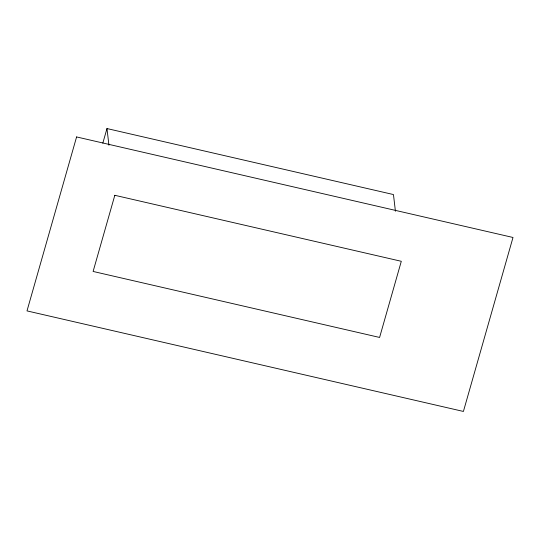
<?xml version="1.0" encoding="UTF-8"?>
<svg xmlns="http://www.w3.org/2000/svg" width="540" height="540" viewBox="0 0 540 540"><rect width="100%" height="100%" fill="white"/><g stroke="black" fill="none" stroke-linecap="round" stroke-linejoin="round"><path stroke-width="0.81" d="M102.823 143.141L106.981 128.554L393.464 194.555L395.422 211.241M106.981 128.554L108.938 145.24M76.592 136.937L27 310.905L463.408 411.446L513 237.472L76.592 136.937M114.818 195.298L93.11 271.451L379.593 337.446L401.301 261.293L114.818 195.298"/></g></svg>
